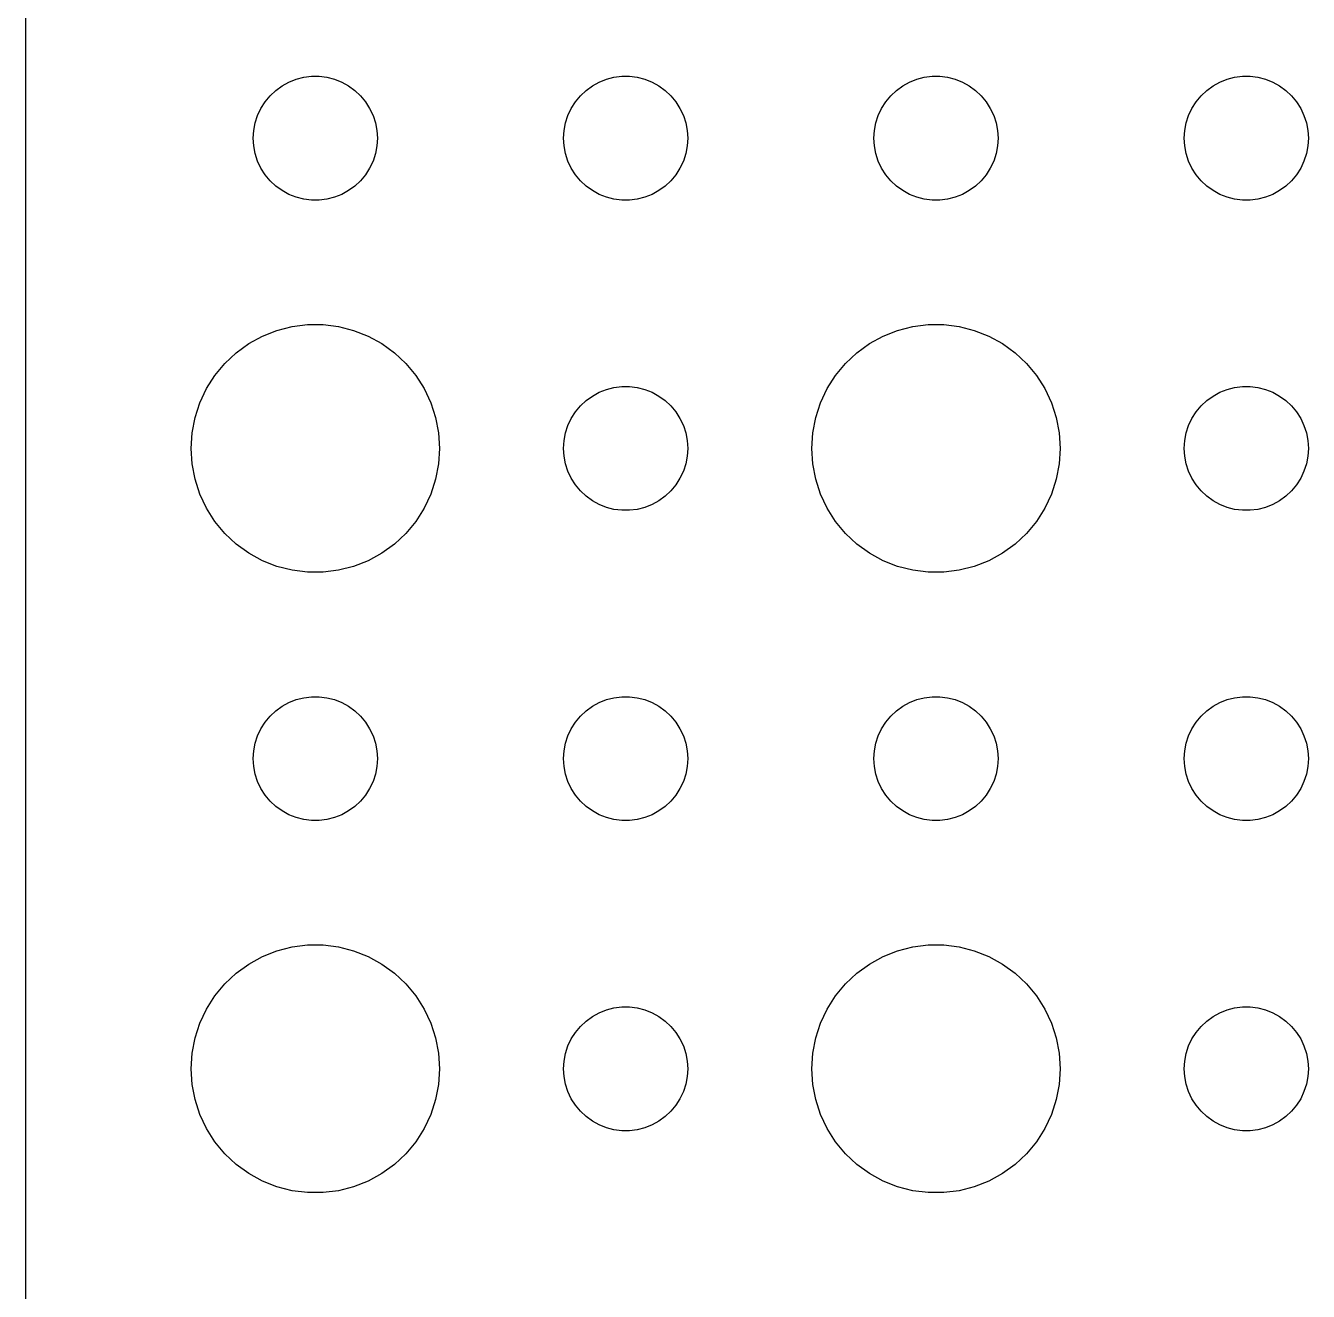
# Model space of a CAD drawing. Header units: metres. Extents: x -127 to 127, y -127 to 127.
# Drawn here: x -127 to -96, y -95.38 to -64.78 of the extents above; entities that cross this region are included whole.
import ezdxf

# ---------------------------------------------------------------- set-up
doc = ezdxf.new("R2010")
doc.units = ezdxf.units.M

msp = doc.modelspace()

# ---------------------------------------------------------------- linework, layer by layer
for p, q in [((-127, 122), (-127, -122)), ((-120.464, -66.0734), (-120.281, -66.0266)), ((-120.281, -66.0266), (-120.094, -66.003)), ((-120.094, -66.003), (-119.906, -66.003)), ((-119.906, -66.003), (-119.719, -66.0266)), ((-119.719, -66.0266), (-119.536, -66.0734)), ((-112.964, -66.0734), (-112.781, -66.0266)), ((-112.781, -66.0266), (-112.594, -66.003)), ((-112.594, -66.003), (-112.406, -66.003)), ((-112.406, -66.003), (-112.219, -66.0266)), ((-112.219, -66.0266), (-112.036, -66.0734)), ((-105.464, -66.0734), (-105.281, -66.0266)), ((-105.281, -66.0266), (-105.094, -66.003)), ((-105.094, -66.003), (-104.906, -66.003)), ((-104.906, -66.003), (-104.719, -66.0266)), ((-104.719, -66.0266), (-104.536, -66.0734)), ((-97.9635, -66.0734), (-97.7811, -66.0266)), ((-97.7811, -66.0266), (-97.5942, -66.003)), ((-97.5942, -66.003), (-97.4058, -66.003)), ((-97.4058, -66.003), (-97.2189, -66.0266)), ((-97.2189, -66.0266), (-97.0365, -66.0734)), ((-120.956, -66.3442), (-120.804, -66.2335)), ((-120.804, -66.2335), (-120.639, -66.1428)), ((-120.639, -66.1428), (-120.464, -66.0734)), ((-119.536, -66.0734), (-119.361, -66.1428)), ((-119.361, -66.1428), (-119.196, -66.2335)), ((-119.196, -66.2335), (-119.044, -66.3442)), ((-113.456, -66.3442), (-113.304, -66.2335)), ((-113.304, -66.2335), (-113.139, -66.1428)), ((-113.139, -66.1428), (-112.964, -66.0734)), ((-112.036, -66.0734), (-111.861, -66.1428)), ((-111.861, -66.1428), (-111.696, -66.2335)), ((-111.696, -66.2335), (-111.544, -66.3442)), ((-105.956, -66.3442), (-105.804, -66.2335)), ((-105.804, -66.2335), (-105.639, -66.1428)), ((-105.639, -66.1428), (-105.464, -66.0734)), ((-104.536, -66.0734), (-104.361, -66.1428)), ((-104.361, -66.1428), (-104.196, -66.2335)), ((-104.196, -66.2335), (-104.044, -66.3442)), ((-98.4561, -66.3442), (-98.3037, -66.2335)), ((-98.3037, -66.2335), (-98.1387, -66.1428)), ((-98.1387, -66.1428), (-97.9635, -66.0734)), ((-97.0365, -66.0734), (-96.8613, -66.1428)), ((-96.8613, -66.1428), (-96.6963, -66.2335)), ((-96.6963, -66.2335), (-96.5439, -66.3442)), ((-121.314, -66.7774), (-121.214, -66.6183)), ((-121.214, -66.6183), (-121.093, -66.4732)), ((-121.093, -66.4732), (-120.956, -66.3442)), ((-119.044, -66.3442), (-118.907, -66.4732)), ((-118.907, -66.4732), (-118.786, -66.6183)), ((-118.786, -66.6183), (-118.686, -66.7774)), ((-113.814, -66.7774), (-113.714, -66.6183)), ((-113.714, -66.6183), (-113.593, -66.4732)), ((-113.593, -66.4732), (-113.456, -66.3442)), ((-111.544, -66.3442), (-111.407, -66.4732)), ((-111.407, -66.4732), (-111.286, -66.6183)), ((-111.286, -66.6183), (-111.186, -66.7774)), ((-106.314, -66.7774), (-106.214, -66.6183)), ((-106.214, -66.6183), (-106.093, -66.4732)), ((-106.093, -66.4732), (-105.956, -66.3442)), ((-104.044, -66.3442), (-103.907, -66.4732)), ((-103.907, -66.4732), (-103.786, -66.6183)), ((-103.786, -66.6183), (-103.686, -66.7774)), ((-98.8145, -66.7774), (-98.7135, -66.6183)), ((-98.7135, -66.6183), (-98.5934, -66.4732)), ((-98.5934, -66.4732), (-98.4561, -66.3442)), ((-96.5439, -66.3442), (-96.4065, -66.4732)), ((-96.4065, -66.4732), (-96.2865, -66.6183)), ((-96.2865, -66.6183), (-96.1855, -66.7774)), ((-121.453, -67.127), (-121.395, -66.9478)), ((-121.395, -66.9478), (-121.314, -66.7774)), ((-118.686, -66.7774), (-118.605, -66.9478)), ((-118.605, -66.9478), (-118.547, -67.127)), ((-113.953, -67.127), (-113.895, -66.9478)), ((-113.895, -66.9478), (-113.814, -66.7774)), ((-111.186, -66.7774), (-111.105, -66.9478)), ((-111.105, -66.9478), (-111.047, -67.127)), ((-106.453, -67.127), (-106.395, -66.9478)), ((-106.395, -66.9478), (-106.314, -66.7774)), ((-103.686, -66.7774), (-103.605, -66.9478)), ((-103.605, -66.9478), (-103.547, -67.127)), ((-98.9529, -67.127), (-98.8947, -66.9478)), ((-98.8947, -66.9478), (-98.8145, -66.7774)), ((-96.1855, -66.7774), (-96.1053, -66.9478)), ((-96.1053, -66.9478), (-96.0471, -67.127)), ((-121.488, -67.312), (-121.453, -67.127)), ((-118.547, -67.127), (-118.512, -67.312)), ((-113.988, -67.312), (-113.953, -67.127)), ((-111.047, -67.127), (-111.012, -67.312)), ((-106.488, -67.312), (-106.453, -67.127)), ((-103.547, -67.127), (-103.512, -67.312)), ((-98.9882, -67.312), (-98.9529, -67.127)), ((-96.0471, -67.127), (-96.0118, -67.312)), ((-121.5, -67.5), (-121.488, -67.312)), ((-121.488, -67.688), (-121.5, -67.5)), ((-118.512, -67.312), (-118.5, -67.5)), ((-118.5, -67.5), (-118.512, -67.688)), ((-114, -67.5), (-113.988, -67.312)), ((-113.988, -67.688), (-114, -67.5)), ((-111.012, -67.312), (-111, -67.5)), ((-111, -67.5), (-111.012, -67.688)), ((-106.5, -67.5), (-106.488, -67.312)), ((-106.488, -67.688), (-106.5, -67.5)), ((-103.512, -67.312), (-103.5, -67.5)), ((-103.5, -67.5), (-103.512, -67.688)), ((-99, -67.5), (-98.9882, -67.312)), ((-98.9882, -67.688), (-99, -67.5)), ((-96.0118, -67.312), (-96, -67.5)), ((-96, -67.5), (-96.0118, -67.688)), ((-121.453, -67.873), (-121.488, -67.688)), ((-121.395, -68.0522), (-121.453, -67.873)), ((-118.547, -67.873), (-118.605, -68.0522)), ((-118.512, -67.688), (-118.547, -67.873)), ((-113.953, -67.873), (-113.988, -67.688)), ((-113.895, -68.0522), (-113.953, -67.873)), ((-111.047, -67.873), (-111.105, -68.0522)), ((-111.012, -67.688), (-111.047, -67.873)), ((-106.453, -67.873), (-106.488, -67.688)), ((-106.395, -68.0522), (-106.453, -67.873)), ((-103.547, -67.873), (-103.605, -68.0522)), ((-103.512, -67.688), (-103.547, -67.873)), ((-98.9529, -67.873), (-98.9882, -67.688)), ((-98.8947, -68.0522), (-98.9529, -67.873)), ((-96.0471, -67.873), (-96.1053, -68.0522)), ((-96.0118, -67.688), (-96.0471, -67.873)), ((-121.314, -68.2226), (-121.395, -68.0522)), ((-118.605, -68.0522), (-118.686, -68.2226)), ((-113.814, -68.2226), (-113.895, -68.0522)), ((-111.105, -68.0522), (-111.186, -68.2226)), ((-106.314, -68.2226), (-106.395, -68.0522)), ((-103.605, -68.0522), (-103.686, -68.2226)), ((-98.8145, -68.2226), (-98.8947, -68.0522)), ((-96.1053, -68.0522), (-96.1855, -68.2226)), ((-121.214, -68.3817), (-121.314, -68.2226)), ((-121.093, -68.5268), (-121.214, -68.3817)), ((-118.786, -68.3817), (-118.907, -68.5268)), ((-118.686, -68.2226), (-118.786, -68.3817)), ((-113.714, -68.3817), (-113.814, -68.2226)), ((-113.593, -68.5268), (-113.714, -68.3817)), ((-111.286, -68.3817), (-111.407, -68.5268)), ((-111.186, -68.2226), (-111.286, -68.3817)), ((-106.214, -68.3817), (-106.314, -68.2226)), ((-106.093, -68.5268), (-106.214, -68.3817)), ((-103.786, -68.3817), (-103.907, -68.5268)), ((-103.686, -68.2226), (-103.786, -68.3817)), ((-98.7135, -68.3817), (-98.8145, -68.2226)), ((-98.5934, -68.5268), (-98.7135, -68.3817)), ((-96.2865, -68.3817), (-96.4065, -68.5268)), ((-96.1855, -68.2226), (-96.2865, -68.3817)), ((-120.956, -68.6558), (-121.093, -68.5268)), ((-120.804, -68.7665), (-120.956, -68.6558)), ((-120.639, -68.8572), (-120.804, -68.7665)), ((-119.196, -68.7665), (-119.361, -68.8572)), ((-119.044, -68.6558), (-119.196, -68.7665)), ((-118.907, -68.5268), (-119.044, -68.6558)), ((-113.456, -68.6558), (-113.593, -68.5268)), ((-113.304, -68.7665), (-113.456, -68.6558)), ((-113.139, -68.8572), (-113.304, -68.7665)), ((-111.696, -68.7665), (-111.861, -68.8572)), ((-111.544, -68.6558), (-111.696, -68.7665)), ((-111.407, -68.5268), (-111.544, -68.6558)), ((-105.956, -68.6558), (-106.093, -68.5268)), ((-105.804, -68.7665), (-105.956, -68.6558)), ((-105.639, -68.8572), (-105.804, -68.7665)), ((-104.196, -68.7665), (-104.361, -68.8572)), ((-104.044, -68.6558), (-104.196, -68.7665)), ((-103.907, -68.5268), (-104.044, -68.6558)), ((-98.4561, -68.6558), (-98.5934, -68.5268)), ((-98.3037, -68.7665), (-98.4561, -68.6558)), ((-98.1387, -68.8572), (-98.3037, -68.7665)), ((-96.6963, -68.7665), (-96.8613, -68.8572)), ((-96.5439, -68.6558), (-96.6963, -68.7665)), ((-96.4065, -68.5268), (-96.5439, -68.6558)), ((-120.464, -68.9266), (-120.639, -68.8572)), ((-120.281, -68.9734), (-120.464, -68.9266)), ((-120.094, -68.997), (-120.281, -68.9734)), ((-119.906, -68.997), (-120.094, -68.997)), ((-119.719, -68.9734), (-119.906, -68.997)), ((-119.536, -68.9266), (-119.719, -68.9734)), ((-119.361, -68.8572), (-119.536, -68.9266)), ((-112.964, -68.9266), (-113.139, -68.8572)), ((-112.781, -68.9734), (-112.964, -68.9266)), ((-112.594, -68.997), (-112.781, -68.9734)), ((-112.406, -68.997), (-112.594, -68.997)), ((-112.219, -68.9734), (-112.406, -68.997)), ((-112.036, -68.9266), (-112.219, -68.9734)), ((-111.861, -68.8572), (-112.036, -68.9266)), ((-105.464, -68.9266), (-105.639, -68.8572)), ((-105.281, -68.9734), (-105.464, -68.9266)), ((-105.094, -68.997), (-105.281, -68.9734)), ((-104.906, -68.997), (-105.094, -68.997)), ((-104.719, -68.9734), (-104.906, -68.997)), ((-104.536, -68.9266), (-104.719, -68.9734)), ((-104.361, -68.8572), (-104.536, -68.9266)), ((-97.9635, -68.9266), (-98.1387, -68.8572)), ((-97.7811, -68.9734), (-97.9635, -68.9266)), ((-97.5942, -68.997), (-97.7811, -68.9734)), ((-97.4058, -68.997), (-97.5942, -68.997)), ((-97.2189, -68.9734), (-97.4058, -68.997)), ((-97.0365, -68.9266), (-97.2189, -68.9734)), ((-96.8613, -68.8572), (-97.0365, -68.9266)), ((-121.277, -72.2855), (-120.927, -72.1468)), ((-120.927, -72.1468), (-120.562, -72.0531)), ((-120.562, -72.0531), (-120.188, -72.0059)), ((-120.188, -72.0059), (-119.812, -72.0059)), ((-119.812, -72.0059), (-119.438, -72.0531)), ((-119.438, -72.0531), (-119.073, -72.1468)), ((-119.073, -72.1468), (-118.723, -72.2855)), ((-106.277, -72.2855), (-105.927, -72.1468)), ((-105.927, -72.1468), (-105.562, -72.0531)), ((-105.562, -72.0531), (-105.188, -72.0059)), ((-105.188, -72.0059), (-104.812, -72.0059)), ((-104.812, -72.0059), (-104.438, -72.0531)), ((-104.438, -72.0531), (-104.073, -72.1468)), ((-104.073, -72.1468), (-103.723, -72.2855)), ((-121.912, -72.6885), (-121.607, -72.467)), ((-121.607, -72.467), (-121.277, -72.2855)), ((-118.723, -72.2855), (-118.393, -72.467)), ((-118.393, -72.467), (-118.088, -72.6885)), ((-106.912, -72.6885), (-106.607, -72.467)), ((-106.607, -72.467), (-106.277, -72.2855)), ((-103.723, -72.2855), (-103.393, -72.467)), ((-103.393, -72.467), (-103.088, -72.6885)), ((-122.187, -72.9464), (-121.912, -72.6885)), ((-118.088, -72.6885), (-117.813, -72.9464)), ((-107.187, -72.9464), (-106.912, -72.6885)), ((-103.088, -72.6885), (-102.813, -72.9464)), ((-122.427, -73.2366), (-122.187, -72.9464)), ((-117.813, -72.9464), (-117.573, -73.2366)), ((-107.427, -73.2366), (-107.187, -72.9464)), ((-102.813, -72.9464), (-102.573, -73.2366)), ((-122.629, -73.5547), (-122.427, -73.2366)), ((-117.573, -73.2366), (-117.371, -73.5547)), ((-107.629, -73.5547), (-107.427, -73.2366)), ((-102.573, -73.2366), (-102.371, -73.5547)), ((-122.789, -73.8956), (-122.629, -73.5547)), ((-117.371, -73.5547), (-117.211, -73.8956)), ((-113.456, -73.8442), (-113.304, -73.7335)), ((-113.304, -73.7335), (-113.139, -73.6428)), ((-113.139, -73.6428), (-112.964, -73.5734)), ((-112.964, -73.5734), (-112.781, -73.5266)), ((-112.781, -73.5266), (-112.594, -73.503)), ((-112.594, -73.503), (-112.406, -73.503)), ((-112.406, -73.503), (-112.219, -73.5266)), ((-112.219, -73.5266), (-112.036, -73.5734)), ((-112.036, -73.5734), (-111.861, -73.6428)), ((-111.861, -73.6428), (-111.696, -73.7335)), ((-111.696, -73.7335), (-111.544, -73.8442)), ((-107.789, -73.8956), (-107.629, -73.5547)), ((-102.371, -73.5547), (-102.211, -73.8956)), ((-98.4561, -73.8442), (-98.3037, -73.7335)), ((-98.3037, -73.7335), (-98.1387, -73.6428)), ((-98.1387, -73.6428), (-97.9635, -73.5734)), ((-97.9635, -73.5734), (-97.7811, -73.5266)), ((-97.7811, -73.5266), (-97.5942, -73.503)), ((-97.5942, -73.503), (-97.4058, -73.503)), ((-97.4058, -73.503), (-97.2189, -73.5266)), ((-97.2189, -73.5266), (-97.0365, -73.5734)), ((-97.0365, -73.5734), (-96.8613, -73.6428)), ((-96.8613, -73.6428), (-96.6963, -73.7335)), ((-96.6963, -73.7335), (-96.5439, -73.8442)), ((-122.906, -74.2539), (-122.789, -73.8956)), ((-117.211, -73.8956), (-117.094, -74.2539)), ((-113.714, -74.1183), (-113.593, -73.9732)), ((-113.593, -73.9732), (-113.456, -73.8442)), ((-111.544, -73.8442), (-111.407, -73.9732)), ((-111.407, -73.9732), (-111.286, -74.1183)), ((-107.906, -74.2539), (-107.789, -73.8956)), ((-102.211, -73.8956), (-102.094, -74.2539)), ((-98.7135, -74.1183), (-98.5934, -73.9732)), ((-98.5934, -73.9732), (-98.4561, -73.8442)), ((-96.5439, -73.8442), (-96.4065, -73.9732)), ((-96.4065, -73.9732), (-96.2865, -74.1183)), ((-122.976, -74.624), (-122.906, -74.2539)), ((-117.094, -74.2539), (-117.024, -74.624)), ((-113.895, -74.4478), (-113.814, -74.2774)), ((-113.814, -74.2774), (-113.714, -74.1183)), ((-111.286, -74.1183), (-111.186, -74.2774)), ((-111.186, -74.2774), (-111.105, -74.4478)), ((-107.976, -74.624), (-107.906, -74.2539)), ((-102.094, -74.2539), (-102.024, -74.624)), ((-98.8947, -74.4478), (-98.8145, -74.2774)), ((-98.8145, -74.2774), (-98.7135, -74.1183)), ((-96.2865, -74.1183), (-96.1855, -74.2774)), ((-96.1855, -74.2774), (-96.1053, -74.4478)), ((-123, -75), (-122.976, -74.624)), ((-117.024, -74.624), (-117, -75)), ((-113.988, -74.812), (-113.953, -74.627)), ((-113.953, -74.627), (-113.895, -74.4478)), ((-111.105, -74.4478), (-111.047, -74.627)), ((-111.047, -74.627), (-111.012, -74.812)), ((-108, -75), (-107.976, -74.624)), ((-102.024, -74.624), (-102, -75)), ((-98.9882, -74.812), (-98.9529, -74.627)), ((-98.9529, -74.627), (-98.8947, -74.4478)), ((-96.1053, -74.4478), (-96.0471, -74.627)), ((-96.0471, -74.627), (-96.0118, -74.812)), ((-122.976, -75.376), (-123, -75)), ((-117, -75), (-117.024, -75.376)), ((-114, -75), (-113.988, -74.812)), ((-113.988, -75.188), (-114, -75)), ((-111.012, -74.812), (-111, -75)), ((-111, -75), (-111.012, -75.188)), ((-107.976, -75.376), (-108, -75)), ((-102, -75), (-102.024, -75.376)), ((-99, -75), (-98.9882, -74.812)), ((-98.9882, -75.188), (-99, -75)), ((-96.0118, -74.812), (-96, -75)), ((-96, -75), (-96.0118, -75.188)), ((-113.953, -75.373), (-113.988, -75.188)), ((-111.012, -75.188), (-111.047, -75.373)), ((-98.9529, -75.373), (-98.9882, -75.188)), ((-96.0118, -75.188), (-96.0471, -75.373)), ((-122.906, -75.7461), (-122.976, -75.376)), ((-117.024, -75.376), (-117.094, -75.7461)), ((-113.895, -75.5522), (-113.953, -75.373)), ((-113.814, -75.7226), (-113.895, -75.5522)), ((-111.105, -75.5522), (-111.186, -75.7226)), ((-111.047, -75.373), (-111.105, -75.5522)), ((-107.906, -75.7461), (-107.976, -75.376)), ((-102.024, -75.376), (-102.094, -75.7461)), ((-98.8947, -75.5522), (-98.9529, -75.373)), ((-98.8145, -75.7226), (-98.8947, -75.5522)), ((-96.1053, -75.5522), (-96.1855, -75.7226)), ((-96.0471, -75.373), (-96.1053, -75.5522)), ((-122.789, -76.1044), (-122.906, -75.7461)), ((-117.094, -75.7461), (-117.211, -76.1044)), ((-113.714, -75.8817), (-113.814, -75.7226)), ((-113.593, -76.0268), (-113.714, -75.8817)), ((-111.286, -75.8817), (-111.407, -76.0268)), ((-111.186, -75.7226), (-111.286, -75.8817)), ((-107.789, -76.1044), (-107.906, -75.7461)), ((-102.094, -75.7461), (-102.211, -76.1044)), ((-98.7135, -75.8817), (-98.8145, -75.7226)), ((-98.5934, -76.0268), (-98.7135, -75.8817)), ((-96.2865, -75.8817), (-96.4065, -76.0268)), ((-96.1855, -75.7226), (-96.2865, -75.8817)), ((-122.629, -76.4453), (-122.789, -76.1044)), ((-117.211, -76.1044), (-117.371, -76.4453)), ((-113.456, -76.1558), (-113.593, -76.0268)), ((-113.304, -76.2665), (-113.456, -76.1558)), ((-111.544, -76.1558), (-111.696, -76.2665)), ((-111.407, -76.0268), (-111.544, -76.1558)), ((-107.629, -76.4453), (-107.789, -76.1044)), ((-102.211, -76.1044), (-102.371, -76.4453)), ((-98.4561, -76.1558), (-98.5934, -76.0268)), ((-98.3037, -76.2665), (-98.4561, -76.1558)), ((-96.5439, -76.1558), (-96.6963, -76.2665)), ((-96.4065, -76.0268), (-96.5439, -76.1558)), ((-122.427, -76.7634), (-122.629, -76.4453)), ((-117.371, -76.4453), (-117.573, -76.7634)), ((-113.139, -76.3572), (-113.304, -76.2665)), ((-112.964, -76.4266), (-113.139, -76.3572)), ((-112.781, -76.4734), (-112.964, -76.4266)), ((-112.594, -76.497), (-112.781, -76.4734)), ((-112.406, -76.497), (-112.594, -76.497)), ((-112.219, -76.4734), (-112.406, -76.497)), ((-112.036, -76.4266), (-112.219, -76.4734)), ((-111.861, -76.3572), (-112.036, -76.4266)), ((-111.696, -76.2665), (-111.861, -76.3572)), ((-107.427, -76.7634), (-107.629, -76.4453)), ((-102.371, -76.4453), (-102.573, -76.7634)), ((-98.1387, -76.3572), (-98.3037, -76.2665)), ((-97.9635, -76.4266), (-98.1387, -76.3572)), ((-97.7811, -76.4734), (-97.9635, -76.4266)), ((-97.5942, -76.497), (-97.7811, -76.4734)), ((-97.4058, -76.497), (-97.5942, -76.497)), ((-97.2189, -76.4734), (-97.4058, -76.497)), ((-97.0365, -76.4266), (-97.2189, -76.4734)), ((-96.8613, -76.3572), (-97.0365, -76.4266)), ((-96.6963, -76.2665), (-96.8613, -76.3572)), ((-122.187, -77.0536), (-122.427, -76.7634)), ((-117.573, -76.7634), (-117.813, -77.0536)), ((-107.187, -77.0536), (-107.427, -76.7634)), ((-102.573, -76.7634), (-102.813, -77.0536)), ((-121.912, -77.3115), (-122.187, -77.0536)), ((-117.813, -77.0536), (-118.088, -77.3115)), ((-106.912, -77.3115), (-107.187, -77.0536)), ((-102.813, -77.0536), (-103.088, -77.3115)), ((-121.607, -77.533), (-121.912, -77.3115)), ((-118.088, -77.3115), (-118.393, -77.533)), ((-106.607, -77.533), (-106.912, -77.3115)), ((-103.088, -77.3115), (-103.393, -77.533)), ((-121.277, -77.7145), (-121.607, -77.533)), ((-120.927, -77.8532), (-121.277, -77.7145)), ((-118.723, -77.7145), (-119.073, -77.8532)), ((-118.393, -77.533), (-118.723, -77.7145)), ((-106.277, -77.7145), (-106.607, -77.533)), ((-105.927, -77.8532), (-106.277, -77.7145)), ((-103.723, -77.7145), (-104.073, -77.8532)), ((-103.393, -77.533), (-103.723, -77.7145)), ((-120.562, -77.9469), (-120.927, -77.8532)), ((-120.188, -77.9941), (-120.562, -77.9469)), ((-119.812, -77.9941), (-120.188, -77.9941)), ((-119.438, -77.9469), (-119.812, -77.9941)), ((-119.073, -77.8532), (-119.438, -77.9469)), ((-105.562, -77.9469), (-105.927, -77.8532)), ((-105.188, -77.9941), (-105.562, -77.9469)), ((-104.812, -77.9941), (-105.188, -77.9941)), ((-104.438, -77.9469), (-104.812, -77.9941)), ((-104.073, -77.8532), (-104.438, -77.9469)), ((-120.804, -81.2335), (-120.639, -81.1428)), ((-120.639, -81.1428), (-120.464, -81.0734)), ((-120.464, -81.0734), (-120.281, -81.0266)), ((-120.281, -81.0266), (-120.094, -81.003)), ((-120.094, -81.003), (-119.906, -81.003)), ((-119.906, -81.003), (-119.719, -81.0266)), ((-119.719, -81.0266), (-119.536, -81.0734)), ((-119.536, -81.0734), (-119.361, -81.1428)), ((-119.361, -81.1428), (-119.196, -81.2335)), ((-113.304, -81.2335), (-113.139, -81.1428)), ((-113.139, -81.1428), (-112.964, -81.0734)), ((-112.964, -81.0734), (-112.781, -81.0266)), ((-112.781, -81.0266), (-112.594, -81.003)), ((-112.594, -81.003), (-112.406, -81.003)), ((-112.406, -81.003), (-112.219, -81.0266)), ((-112.219, -81.0266), (-112.036, -81.0734)), ((-112.036, -81.0734), (-111.861, -81.1428)), ((-111.861, -81.1428), (-111.696, -81.2335)), ((-105.804, -81.2335), (-105.639, -81.1428)), ((-105.639, -81.1428), (-105.464, -81.0734)), ((-105.464, -81.0734), (-105.281, -81.0266)), ((-105.281, -81.0266), (-105.094, -81.003)), ((-105.094, -81.003), (-104.906, -81.003)), ((-104.906, -81.003), (-104.719, -81.0266)), ((-104.719, -81.0266), (-104.536, -81.0734)), ((-104.536, -81.0734), (-104.361, -81.1428)), ((-104.361, -81.1428), (-104.196, -81.2335)), ((-98.3037, -81.2335), (-98.1387, -81.1428)), ((-98.1387, -81.1428), (-97.9635, -81.0734)), ((-97.9635, -81.0734), (-97.7811, -81.0266)), ((-97.7811, -81.0266), (-97.5942, -81.003)), ((-97.5942, -81.003), (-97.4058, -81.003)), ((-97.4058, -81.003), (-97.2189, -81.0266)), ((-97.2189, -81.0266), (-97.0365, -81.0734)), ((-97.0365, -81.0734), (-96.8613, -81.1428)), ((-96.8613, -81.1428), (-96.6963, -81.2335)), ((-121.214, -81.6183), (-121.093, -81.4732)), ((-121.093, -81.4732), (-120.956, -81.3442)), ((-120.956, -81.3442), (-120.804, -81.2335)), ((-119.196, -81.2335), (-119.044, -81.3442)), ((-119.044, -81.3442), (-118.907, -81.4732)), ((-118.907, -81.4732), (-118.786, -81.6183)), ((-113.714, -81.6183), (-113.593, -81.4732)), ((-113.593, -81.4732), (-113.456, -81.3442)), ((-113.456, -81.3442), (-113.304, -81.2335)), ((-111.696, -81.2335), (-111.544, -81.3442)), ((-111.544, -81.3442), (-111.407, -81.4732)), ((-111.407, -81.4732), (-111.286, -81.6183)), ((-106.214, -81.6183), (-106.093, -81.4732)), ((-106.093, -81.4732), (-105.956, -81.3442)), ((-105.956, -81.3442), (-105.804, -81.2335)), ((-104.196, -81.2335), (-104.044, -81.3442)), ((-104.044, -81.3442), (-103.907, -81.4732)), ((-103.907, -81.4732), (-103.786, -81.6183)), ((-98.7135, -81.6183), (-98.5934, -81.4732)), ((-98.5934, -81.4732), (-98.4561, -81.3442)), ((-98.4561, -81.3442), (-98.3037, -81.2335)), ((-96.6963, -81.2335), (-96.5439, -81.3442)), ((-96.5439, -81.3442), (-96.4065, -81.4732)), ((-96.4065, -81.4732), (-96.2865, -81.6183)), ((-121.395, -81.9478), (-121.314, -81.7774)), ((-121.314, -81.7774), (-121.214, -81.6183)), ((-118.786, -81.6183), (-118.686, -81.7774)), ((-118.686, -81.7774), (-118.605, -81.9478)), ((-113.895, -81.9478), (-113.814, -81.7774)), ((-113.814, -81.7774), (-113.714, -81.6183)), ((-111.286, -81.6183), (-111.186, -81.7774)), ((-111.186, -81.7774), (-111.105, -81.9478)), ((-106.395, -81.9478), (-106.314, -81.7774)), ((-106.314, -81.7774), (-106.214, -81.6183)), ((-103.786, -81.6183), (-103.686, -81.7774)), ((-103.686, -81.7774), (-103.605, -81.9478)), ((-98.8947, -81.9478), (-98.8145, -81.7774)), ((-98.8145, -81.7774), (-98.7135, -81.6183)), ((-96.2865, -81.6183), (-96.1855, -81.7774)), ((-96.1855, -81.7774), (-96.1053, -81.9478)), ((-121.488, -82.312), (-121.453, -82.127)), ((-121.453, -82.127), (-121.395, -81.9478)), ((-118.605, -81.9478), (-118.547, -82.127)), ((-118.547, -82.127), (-118.512, -82.312)), ((-113.988, -82.312), (-113.953, -82.127)), ((-113.953, -82.127), (-113.895, -81.9478)), ((-111.105, -81.9478), (-111.047, -82.127)), ((-111.047, -82.127), (-111.012, -82.312)), ((-106.488, -82.312), (-106.453, -82.127)), ((-106.453, -82.127), (-106.395, -81.9478)), ((-103.605, -81.9478), (-103.547, -82.127)), ((-103.547, -82.127), (-103.512, -82.312)), ((-98.9882, -82.312), (-98.9529, -82.127)), ((-98.9529, -82.127), (-98.8947, -81.9478)), ((-96.1053, -81.9478), (-96.0471, -82.127)), ((-96.0471, -82.127), (-96.0118, -82.312)), ((-121.5, -82.5), (-121.488, -82.312)), ((-118.512, -82.312), (-118.5, -82.5)), ((-114, -82.5), (-113.988, -82.312)), ((-111.012, -82.312), (-111, -82.5)), ((-106.5, -82.5), (-106.488, -82.312)), ((-103.512, -82.312), (-103.5, -82.5)), ((-99, -82.5), (-98.9882, -82.312)), ((-96.0118, -82.312), (-96, -82.5)), ((-121.488, -82.688), (-121.5, -82.5)), ((-121.453, -82.873), (-121.488, -82.688)), ((-118.512, -82.688), (-118.547, -82.873)), ((-118.5, -82.5), (-118.512, -82.688)), ((-113.988, -82.688), (-114, -82.5)), ((-113.953, -82.873), (-113.988, -82.688)), ((-111.012, -82.688), (-111.047, -82.873)), ((-111, -82.5), (-111.012, -82.688)), ((-106.488, -82.688), (-106.5, -82.5)), ((-106.453, -82.873), (-106.488, -82.688)), ((-103.512, -82.688), (-103.547, -82.873)), ((-103.5, -82.5), (-103.512, -82.688)), ((-98.9882, -82.688), (-99, -82.5)), ((-98.9529, -82.873), (-98.9882, -82.688)), ((-96.0118, -82.688), (-96.0471, -82.873)), ((-96, -82.5), (-96.0118, -82.688)), ((-121.395, -83.0522), (-121.453, -82.873)), ((-121.314, -83.2226), (-121.395, -83.0522)), ((-118.605, -83.0522), (-118.686, -83.2226)), ((-118.547, -82.873), (-118.605, -83.0522)), ((-113.895, -83.0522), (-113.953, -82.873)), ((-113.814, -83.2226), (-113.895, -83.0522)), ((-111.105, -83.0522), (-111.186, -83.2226)), ((-111.047, -82.873), (-111.105, -83.0522)), ((-106.395, -83.0522), (-106.453, -82.873)), ((-106.314, -83.2226), (-106.395, -83.0522)), ((-103.605, -83.0522), (-103.686, -83.2226)), ((-103.547, -82.873), (-103.605, -83.0522)), ((-98.8947, -83.0522), (-98.9529, -82.873)), ((-98.8145, -83.2226), (-98.8947, -83.0522)), ((-96.1053, -83.0522), (-96.1855, -83.2226)), ((-96.0471, -82.873), (-96.1053, -83.0522)), ((-121.214, -83.3817), (-121.314, -83.2226)), ((-121.093, -83.5268), (-121.214, -83.3817)), ((-118.786, -83.3817), (-118.907, -83.5268)), ((-118.686, -83.2226), (-118.786, -83.3817)), ((-113.714, -83.3817), (-113.814, -83.2226)), ((-113.593, -83.5268), (-113.714, -83.3817)), ((-111.286, -83.3817), (-111.407, -83.5268)), ((-111.186, -83.2226), (-111.286, -83.3817)), ((-106.214, -83.3817), (-106.314, -83.2226)), ((-106.093, -83.5268), (-106.214, -83.3817)), ((-103.786, -83.3817), (-103.907, -83.5268)), ((-103.686, -83.2226), (-103.786, -83.3817)), ((-98.7135, -83.3817), (-98.8145, -83.2226)), ((-98.5934, -83.5268), (-98.7135, -83.3817)), ((-96.2865, -83.3817), (-96.4065, -83.5268)), ((-96.1855, -83.2226), (-96.2865, -83.3817)), ((-120.956, -83.6558), (-121.093, -83.5268)), ((-120.804, -83.7665), (-120.956, -83.6558)), ((-119.044, -83.6558), (-119.196, -83.7665)), ((-118.907, -83.5268), (-119.044, -83.6558)), ((-113.456, -83.6558), (-113.593, -83.5268)), ((-113.304, -83.7665), (-113.456, -83.6558)), ((-111.544, -83.6558), (-111.696, -83.7665)), ((-111.407, -83.5268), (-111.544, -83.6558)), ((-105.956, -83.6558), (-106.093, -83.5268)), ((-105.804, -83.7665), (-105.956, -83.6558)), ((-104.044, -83.6558), (-104.196, -83.7665)), ((-103.907, -83.5268), (-104.044, -83.6558)), ((-98.4561, -83.6558), (-98.5934, -83.5268)), ((-98.3037, -83.7665), (-98.4561, -83.6558)), ((-96.5439, -83.6558), (-96.6963, -83.7665)), ((-96.4065, -83.5268), (-96.5439, -83.6558)), ((-120.639, -83.8572), (-120.804, -83.7665)), ((-120.464, -83.9266), (-120.639, -83.8572)), ((-120.281, -83.9734), (-120.464, -83.9266)), ((-120.094, -83.997), (-120.281, -83.9734)), ((-119.906, -83.997), (-120.094, -83.997)), ((-119.719, -83.9734), (-119.906, -83.997)), ((-119.536, -83.9266), (-119.719, -83.9734)), ((-119.361, -83.8572), (-119.536, -83.9266)), ((-119.196, -83.7665), (-119.361, -83.8572)), ((-113.139, -83.8572), (-113.304, -83.7665)), ((-112.964, -83.9266), (-113.139, -83.8572)), ((-112.781, -83.9734), (-112.964, -83.9266)), ((-112.594, -83.997), (-112.781, -83.9734)), ((-112.406, -83.997), (-112.594, -83.997)), ((-112.219, -83.9734), (-112.406, -83.997)), ((-112.036, -83.9266), (-112.219, -83.9734)), ((-111.861, -83.8572), (-112.036, -83.9266)), ((-111.696, -83.7665), (-111.861, -83.8572)), ((-105.639, -83.8572), (-105.804, -83.7665)), ((-105.464, -83.9266), (-105.639, -83.8572)), ((-105.281, -83.9734), (-105.464, -83.9266)), ((-105.094, -83.997), (-105.281, -83.9734)), ((-104.906, -83.997), (-105.094, -83.997)), ((-104.719, -83.9734), (-104.906, -83.997)), ((-104.536, -83.9266), (-104.719, -83.9734)), ((-104.361, -83.8572), (-104.536, -83.9266)), ((-104.196, -83.7665), (-104.361, -83.8572)), ((-98.1387, -83.8572), (-98.3037, -83.7665)), ((-97.9635, -83.9266), (-98.1387, -83.8572)), ((-97.7811, -83.9734), (-97.9635, -83.9266)), ((-97.5942, -83.997), (-97.7811, -83.9734)), ((-97.4058, -83.997), (-97.5942, -83.997)), ((-97.2189, -83.9734), (-97.4058, -83.997)), ((-97.0365, -83.9266), (-97.2189, -83.9734)), ((-96.8613, -83.8572), (-97.0365, -83.9266)), ((-96.6963, -83.7665), (-96.8613, -83.8572)), ((-120.927, -87.1468), (-120.562, -87.0531)), ((-120.562, -87.0531), (-120.188, -87.0059)), ((-120.188, -87.0059), (-119.812, -87.0059)), ((-119.812, -87.0059), (-119.438, -87.0531)), ((-119.438, -87.0531), (-119.073, -87.1468)), ((-105.927, -87.1468), (-105.562, -87.0531)), ((-105.562, -87.0531), (-105.188, -87.0059)), ((-105.188, -87.0059), (-104.812, -87.0059)), ((-104.812, -87.0059), (-104.438, -87.0531)), ((-104.438, -87.0531), (-104.073, -87.1468)), ((-121.607, -87.467), (-121.277, -87.2855)), ((-121.277, -87.2855), (-120.927, -87.1468)), ((-119.073, -87.1468), (-118.723, -87.2855)), ((-118.723, -87.2855), (-118.393, -87.467)), ((-106.607, -87.467), (-106.277, -87.2855)), ((-106.277, -87.2855), (-105.927, -87.1468)), ((-104.073, -87.1468), (-103.723, -87.2855)), ((-103.723, -87.2855), (-103.393, -87.467)), ((-122.187, -87.9464), (-121.912, -87.6885)), ((-121.912, -87.6885), (-121.607, -87.467)), ((-118.393, -87.467), (-118.088, -87.6885)), ((-118.088, -87.6885), (-117.813, -87.9464)), ((-107.187, -87.9464), (-106.912, -87.6885)), ((-106.912, -87.6885), (-106.607, -87.467)), ((-103.393, -87.467), (-103.088, -87.6885)), ((-103.088, -87.6885), (-102.813, -87.9464)), ((-122.427, -88.2366), (-122.187, -87.9464)), ((-117.813, -87.9464), (-117.573, -88.2366)), ((-107.427, -88.2366), (-107.187, -87.9464)), ((-102.813, -87.9464), (-102.573, -88.2366)), ((-122.629, -88.5547), (-122.427, -88.2366)), ((-117.573, -88.2366), (-117.371, -88.5547)), ((-107.629, -88.5547), (-107.427, -88.2366)), ((-102.573, -88.2366), (-102.371, -88.5547)), ((-122.789, -88.8956), (-122.629, -88.5547)), ((-117.371, -88.5547), (-117.211, -88.8956)), ((-113.304, -88.7335), (-113.139, -88.6428)), ((-113.139, -88.6428), (-112.964, -88.5734)), ((-112.964, -88.5734), (-112.781, -88.5266)), ((-112.781, -88.5266), (-112.594, -88.503)), ((-112.594, -88.503), (-112.406, -88.503)), ((-112.406, -88.503), (-112.219, -88.5266)), ((-112.219, -88.5266), (-112.036, -88.5734)), ((-112.036, -88.5734), (-111.861, -88.6428)), ((-111.861, -88.6428), (-111.696, -88.7335)), ((-107.789, -88.8956), (-107.629, -88.5547)), ((-102.371, -88.5547), (-102.211, -88.8956)), ((-98.3037, -88.7335), (-98.1387, -88.6428)), ((-98.1387, -88.6428), (-97.9635, -88.5734)), ((-97.9635, -88.5734), (-97.7811, -88.5266)), ((-97.7811, -88.5266), (-97.5942, -88.503)), ((-97.5942, -88.503), (-97.4058, -88.503)), ((-97.4058, -88.503), (-97.2189, -88.5266)), ((-97.2189, -88.5266), (-97.0365, -88.5734)), ((-97.0365, -88.5734), (-96.8613, -88.6428)), ((-96.8613, -88.6428), (-96.6963, -88.7335)), ((-122.906, -89.2539), (-122.789, -88.8956)), ((-117.211, -88.8956), (-117.094, -89.2539)), ((-113.593, -88.9732), (-113.456, -88.8442)), ((-113.456, -88.8442), (-113.304, -88.7335)), ((-111.696, -88.7335), (-111.544, -88.8442)), ((-111.544, -88.8442), (-111.407, -88.9732)), ((-107.906, -89.2539), (-107.789, -88.8956)), ((-102.211, -88.8956), (-102.094, -89.2539)), ((-98.5934, -88.9732), (-98.4561, -88.8442)), ((-98.4561, -88.8442), (-98.3037, -88.7335)), ((-96.6963, -88.7335), (-96.5439, -88.8442)), ((-96.5439, -88.8442), (-96.4065, -88.9732)), ((-122.976, -89.624), (-122.906, -89.2539)), ((-117.094, -89.2539), (-117.024, -89.624)), ((-113.895, -89.4478), (-113.814, -89.2774)), ((-113.814, -89.2774), (-113.714, -89.1183)), ((-113.714, -89.1183), (-113.593, -88.9732)), ((-111.407, -88.9732), (-111.286, -89.1183)), ((-111.286, -89.1183), (-111.186, -89.2774)), ((-111.186, -89.2774), (-111.105, -89.4478)), ((-107.976, -89.624), (-107.906, -89.2539)), ((-102.094, -89.2539), (-102.024, -89.624)), ((-98.8947, -89.4478), (-98.8145, -89.2774)), ((-98.8145, -89.2774), (-98.7135, -89.1183)), ((-98.7135, -89.1183), (-98.5934, -88.9732)), ((-96.4065, -88.9732), (-96.2865, -89.1183)), ((-96.2865, -89.1183), (-96.1855, -89.2774)), ((-96.1855, -89.2774), (-96.1053, -89.4478)), ((-113.953, -89.627), (-113.895, -89.4478)), ((-111.105, -89.4478), (-111.047, -89.627)), ((-98.9529, -89.627), (-98.8947, -89.4478)), ((-96.1053, -89.4478), (-96.0471, -89.627)), ((-123, -90), (-122.976, -89.624)), ((-117.024, -89.624), (-117, -90)), ((-114, -90), (-113.988, -89.812)), ((-113.988, -89.812), (-113.953, -89.627)), ((-111.047, -89.627), (-111.012, -89.812)), ((-111.012, -89.812), (-111, -90)), ((-108, -90), (-107.976, -89.624)), ((-102.024, -89.624), (-102, -90)), ((-99, -90), (-98.9882, -89.812)), ((-98.9882, -89.812), (-98.9529, -89.627)), ((-96.0471, -89.627), (-96.0118, -89.812)), ((-96.0118, -89.812), (-96, -90)), ((-122.976, -90.376), (-123, -90)), ((-117, -90), (-117.024, -90.376)), ((-113.988, -90.188), (-114, -90)), ((-113.953, -90.373), (-113.988, -90.188)), ((-111.012, -90.188), (-111.047, -90.373)), ((-111, -90), (-111.012, -90.188)), ((-107.976, -90.376), (-108, -90)), ((-102, -90), (-102.024, -90.376)), ((-98.9882, -90.188), (-99, -90)), ((-98.9529, -90.373), (-98.9882, -90.188)), ((-96.0118, -90.188), (-96.0471, -90.373)), ((-96, -90), (-96.0118, -90.188)), ((-122.906, -90.7461), (-122.976, -90.376)), ((-117.024, -90.376), (-117.094, -90.7461)), ((-113.895, -90.5522), (-113.953, -90.373)), ((-111.047, -90.373), (-111.105, -90.5522)), ((-107.906, -90.7461), (-107.976, -90.376)), ((-102.024, -90.376), (-102.094, -90.7461)), ((-98.8947, -90.5522), (-98.9529, -90.373)), ((-96.0471, -90.373), (-96.1053, -90.5522)), ((-122.789, -91.1044), (-122.906, -90.7461)), ((-117.094, -90.7461), (-117.211, -91.1044)), ((-113.814, -90.7226), (-113.895, -90.5522)), ((-113.714, -90.8817), (-113.814, -90.7226)), ((-111.186, -90.7226), (-111.286, -90.8817)), ((-111.105, -90.5522), (-111.186, -90.7226)), ((-107.789, -91.1044), (-107.906, -90.7461)), ((-102.094, -90.7461), (-102.211, -91.1044)), ((-98.8145, -90.7226), (-98.8947, -90.5522)), ((-98.7135, -90.8817), (-98.8145, -90.7226)), ((-96.1855, -90.7226), (-96.2865, -90.8817)), ((-96.1053, -90.5522), (-96.1855, -90.7226)), ((-122.629, -91.4453), (-122.789, -91.1044)), ((-117.211, -91.1044), (-117.371, -91.4453)), ((-113.593, -91.0268), (-113.714, -90.8817)), ((-113.456, -91.1558), (-113.593, -91.0268)), ((-111.407, -91.0268), (-111.544, -91.1558)), ((-111.286, -90.8817), (-111.407, -91.0268)), ((-107.629, -91.4453), (-107.789, -91.1044)), ((-102.211, -91.1044), (-102.371, -91.4453)), ((-98.5934, -91.0268), (-98.7135, -90.8817)), ((-98.4561, -91.1558), (-98.5934, -91.0268)), ((-96.4065, -91.0268), (-96.5439, -91.1558)), ((-96.2865, -90.8817), (-96.4065, -91.0268)), ((-122.427, -91.7634), (-122.629, -91.4453)), ((-117.371, -91.4453), (-117.573, -91.7634)), ((-113.304, -91.2665), (-113.456, -91.1558)), ((-113.139, -91.3572), (-113.304, -91.2665)), ((-112.964, -91.4266), (-113.139, -91.3572)), ((-112.781, -91.4734), (-112.964, -91.4266)), ((-112.036, -91.4266), (-112.219, -91.4734)), ((-111.861, -91.3572), (-112.036, -91.4266)), ((-111.696, -91.2665), (-111.861, -91.3572)), ((-111.544, -91.1558), (-111.696, -91.2665)), ((-107.427, -91.7634), (-107.629, -91.4453)), ((-102.371, -91.4453), (-102.573, -91.7634)), ((-98.3037, -91.2665), (-98.4561, -91.1558)), ((-98.1387, -91.3572), (-98.3037, -91.2665)), ((-97.9635, -91.4266), (-98.1387, -91.3572)), ((-97.7811, -91.4734), (-97.9635, -91.4266)), ((-97.0365, -91.4266), (-97.2189, -91.4734)), ((-96.8613, -91.3572), (-97.0365, -91.4266)), ((-96.6963, -91.2665), (-96.8613, -91.3572)), ((-96.5439, -91.1558), (-96.6963, -91.2665)), ((-112.594, -91.497), (-112.781, -91.4734)), ((-112.406, -91.497), (-112.594, -91.497)), ((-112.219, -91.4734), (-112.406, -91.497)), ((-97.5942, -91.497), (-97.7811, -91.4734)), ((-97.4058, -91.497), (-97.5942, -91.497)), ((-97.2189, -91.4734), (-97.4058, -91.497)), ((-122.187, -92.0536), (-122.427, -91.7634)), ((-121.912, -92.3115), (-122.187, -92.0536)), ((-117.813, -92.0536), (-118.088, -92.3115)), ((-117.573, -91.7634), (-117.813, -92.0536)), ((-107.187, -92.0536), (-107.427, -91.7634)), ((-106.912, -92.3115), (-107.187, -92.0536)), ((-102.813, -92.0536), (-103.088, -92.3115)), ((-102.573, -91.7634), (-102.813, -92.0536)), ((-121.607, -92.533), (-121.912, -92.3115)), ((-118.088, -92.3115), (-118.393, -92.533)), ((-106.607, -92.533), (-106.912, -92.3115)), ((-103.088, -92.3115), (-103.393, -92.533)), ((-121.277, -92.7145), (-121.607, -92.533)), ((-118.393, -92.533), (-118.723, -92.7145)), ((-106.277, -92.7145), (-106.607, -92.533)), ((-103.393, -92.533), (-103.723, -92.7145)), ((-120.927, -92.8532), (-121.277, -92.7145)), ((-120.562, -92.9469), (-120.927, -92.8532)), ((-120.188, -92.9941), (-120.562, -92.9469)), ((-119.812, -92.9941), (-120.188, -92.9941)), ((-119.438, -92.9469), (-119.812, -92.9941)), ((-119.073, -92.8532), (-119.438, -92.9469)), ((-118.723, -92.7145), (-119.073, -92.8532)), ((-105.927, -92.8532), (-106.277, -92.7145)), ((-105.562, -92.9469), (-105.927, -92.8532)), ((-105.188, -92.9941), (-105.562, -92.9469)), ((-104.812, -92.9941), (-105.188, -92.9941)), ((-104.438, -92.9469), (-104.812, -92.9941)), ((-104.073, -92.8532), (-104.438, -92.9469)), ((-103.723, -92.7145), (-104.073, -92.8532))]:
    msp.add_line(p, q)

doc.saveas('drawing.dxf')
